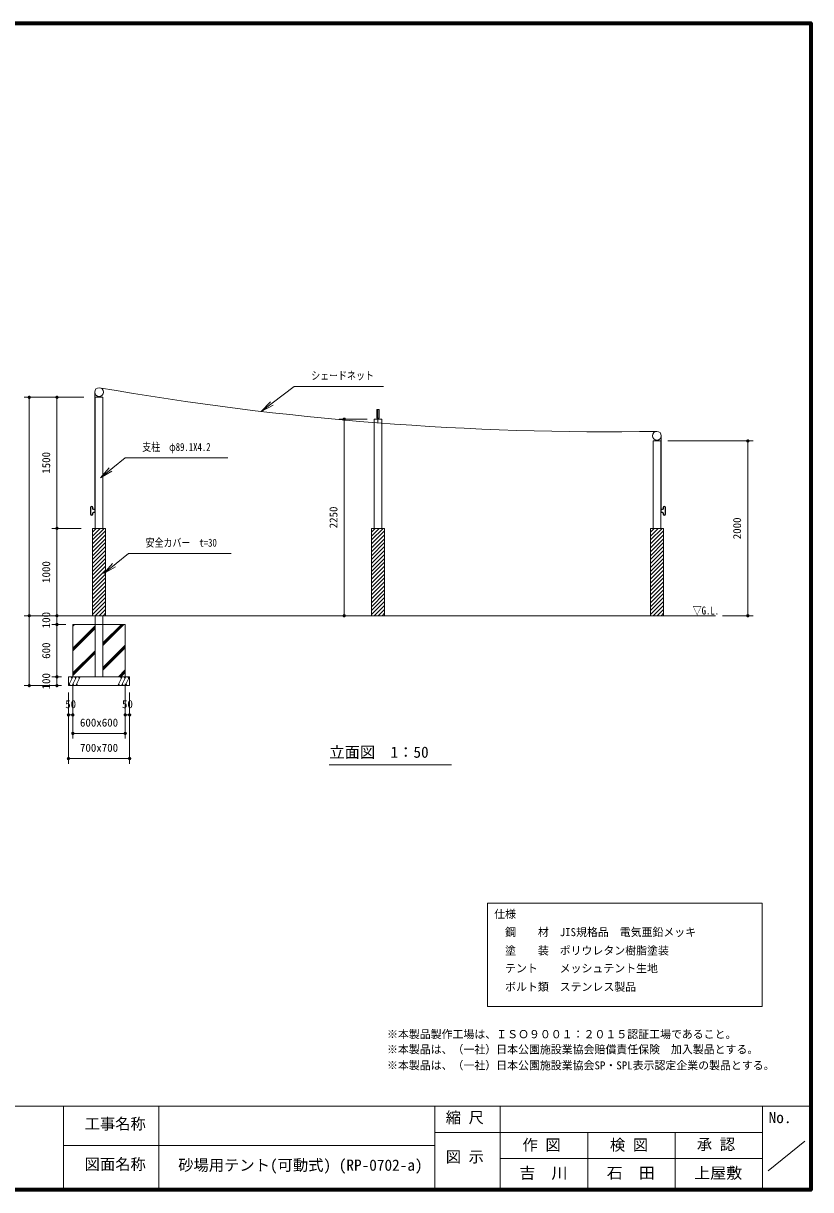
# Model space of a CAD drawing. Units: millimetres at full size, sheet at 1:50, with parts at other scales. Extents: x 750 to 20250, y 750 to 14100.
# Drawn here: x 11239 to 20250, y 750 to 14100 of the extents above; entities that cross this region are included whole.
import ezdxf
from ezdxf.enums import TextEntityAlignment as Align

# ---------------------------------------------------------------- set-up
doc = ezdxf.new("R2010")
doc.units = ezdxf.units.MM
doc.header["$LTSCALE"] = 50
doc.layers.add('D-BGD-TXT', color=7, linetype='Continuous')
doc.layers.add('D-DOC', color=7, linetype='Continuous')
for name, color, linetype, lineweight in [('D-STR', 1, 'Continuous', 13), ('D-STR-DIM', 7, 'Continuous', 13), ('D-STR-HTXT', 7, 'Continuous', 13), ('D-STR-TXT', 7, 'Continuous', 13), ('D-TTL', 7, 'Continuous', 70), ('D-TTL-FRAM', 7, 'Continuous', 13), ('D-TTL-TXT', 7, 'Continuous', 13)]:
    doc.layers.add(name, color=color, linetype=linetype, lineweight=lineweight)
doc.styles.add('ＭＳ ゴシック', font='')
doc.styles.get('ＭＳ ゴシック').set_extended_font_data('MS Gothic')

# ---------------------------------------------------------------- blocks, each defined once
blk = doc.blocks.new('filled_dot')
at = {"color": 0, "linetype": 'Continuous', "lineweight": -2, "const_width": 1.25}
blk.add_lwpolyline([(-0.625, 0, 1), (0.625, 0, 1)], format="xyb", close=True, dxfattribs=at)
blk = doc.blocks.new('open_arrow')
at = {"color": 0, "linetype": 'Continuous', "lineweight": -2}
blk.add_lwpolyline([(7.5, 1.25), (0, 0), (7.5, -1.25)], dxfattribs=at)

msp = doc.modelspace()

# ---------------------------------------------------------------- linework, layer by layer
at = {"layer": 'D-STR'}
for p, q in [((12055.08, 9879.43), (12055.08, 8499.93)), ((12060.53, 9819.43), (12060.53, 8319.43)), ((12060.53, 9819.43), (12149.63, 9819.43)), ((12149.63, 9819.43), (12149.63, 8319.43)), ((15282.9, 9679.43), (15282.9, 9579.43)), ((15312.9, 9679.43), (15282.9, 9679.43)), ((15297.9, 9679.43), (15297.9, 9527.9)), ((15312.9, 9579.43), (15312.9, 9679.43)), ((15253.35, 9569.43), (15253.35, 8319.43)), ((15253.35, 9569.43), (15342.45, 9569.43)), ((15282.9, 9579.43), (15312.9, 9579.43)), ((15342.45, 9569.43), (15342.45, 8319.43)), ((18540.72, 9379.43), (18540.72, 8499.93)), ((18446.17, 9319.43), (18446.17, 8319.43)), ((18446.17, 9319.43), (18535.27, 9319.43)), ((18535.27, 9319.43), (18535.27, 8319.43)), ((12006.03, 8559.43), (12006.03, 8479.43)), ((12010.53, 8559.43), (12010.53, 8479.43)), ((12030.53, 8559.43), (12030.53, 8544.43)), ((12035.03, 8559.43), (12035.03, 8544.43)), ((18560.77, 8559.43), (18560.77, 8544.43)), ((18565.27, 8559.43), (18565.27, 8544.43)), ((18585.27, 8559.43), (18585.27, 8479.43)), ((18589.77, 8559.43), (18589.77, 8479.43)), ((12030.53, 8479.43), (12030.53, 8494.43)), ((12035.03, 8479.43), (12035.03, 8494.43)), ((12040.53, 8538.93), (12060.53, 8538.93)), ((12040.53, 8534.43), (12060.53, 8534.43)), ((12040.53, 8504.43), (12060.53, 8504.43)), ((12040.53, 8499.93), (12060.53, 8499.93)), ((18555.27, 8538.93), (18535.27, 8538.93)), ((18555.27, 8534.43), (18535.27, 8534.43)), ((18555.27, 8504.43), (18535.27, 8504.43)), ((18555.27, 8499.93), (18535.27, 8499.93)), ((18560.77, 8479.43), (18560.77, 8494.43)), ((18565.27, 8479.43), (18565.27, 8494.43)), ((12030.53, 7319.43), (12030.53, 8319.43)), ((12030.53, 8319.43), (12179.63, 8319.43)), ((12030.53, 8186.36), (12163.59, 8319.43)), ((12030.53, 8231.26), (12118.69, 8319.43)), ((12030.53, 8276.17), (12073.79, 8319.43)), ((12030.53, 8141.46), (12179.63, 8290.56)), ((12179.63, 8319.43), (12179.63, 7319.43)), ((15223.35, 7319.43), (15223.35, 8319.43)), ((15223.35, 8186.36), (15356.42, 8319.43)), ((15223.35, 8231.26), (15311.51, 8319.43)), ((15223.35, 8276.17), (15266.61, 8319.43)), ((15223.35, 8319.43), (15372.45, 8319.43)), ((15223.35, 8141.46), (15372.45, 8290.56)), ((15372.45, 8319.43), (15372.45, 7319.43)), ((18416.17, 7319.43), (18416.17, 8319.43)), ((18416.17, 8186.36), (18549.24, 8319.43)), ((18416.17, 8231.26), (18504.33, 8319.43)), ((18416.17, 8276.17), (18459.43, 8319.43)), ((18416.17, 8319.43), (18565.27, 8319.43)), ((18416.17, 8141.46), (18565.27, 8290.56)), ((18565.27, 8319.43), (18565.27, 7319.43)), ((12030.53, 8096.56), (12179.63, 8245.66)), ((12030.53, 8051.66), (12179.63, 8200.76)), ((12030.53, 8006.76), (12179.63, 8155.86)), ((15223.35, 8096.56), (15372.45, 8245.66)), ((15223.35, 8051.66), (15372.45, 8200.76)), ((15223.35, 8006.76), (15372.45, 8155.86)), ((18416.17, 8096.56), (18565.27, 8245.66)), ((18416.17, 8051.66), (18565.27, 8200.76)), ((18416.17, 8006.76), (18565.27, 8155.86)), ((12030.53, 7961.86), (12179.63, 8110.96)), ((12030.53, 7916.96), (12179.63, 8066.06)), ((12030.53, 7872.05), (12179.63, 8021.15)), ((15223.35, 7961.86), (15372.45, 8110.96)), ((15223.35, 7916.96), (15372.45, 8066.06)), ((15223.35, 7872.05), (15372.45, 8021.15)), ((18416.17, 7961.86), (18565.27, 8110.96)), ((18416.17, 7916.96), (18565.27, 8066.06)), ((18416.17, 7872.05), (18565.27, 8021.15)), ((12030.53, 7827.15), (12179.63, 7976.25)), ((12030.53, 7782.25), (12179.63, 7931.35)), ((12030.53, 7737.35), (12179.63, 7886.45)), ((15223.35, 7827.15), (15372.45, 7976.25)), ((15223.35, 7782.25), (15372.45, 7931.35)), ((15223.35, 7737.35), (15372.45, 7886.45)), ((18416.17, 7827.15), (18565.27, 7976.25)), ((18416.17, 7782.25), (18565.27, 7931.35)), ((18416.17, 7737.35), (18565.27, 7886.45)), ((12030.53, 7692.45), (12179.63, 7841.55)), ((12030.53, 7647.55), (12179.63, 7796.65)), ((12030.53, 7602.65), (12179.63, 7751.75)), ((15223.35, 7692.45), (15372.45, 7841.55)), ((15223.35, 7647.55), (15372.45, 7796.65)), ((15223.35, 7602.65), (15372.45, 7751.75)), ((18416.17, 7692.45), (18565.27, 7841.55)), ((18416.17, 7647.55), (18565.27, 7796.65)), ((18416.17, 7602.65), (18565.27, 7751.75)), ((12030.53, 7557.75), (12179.63, 7706.85)), ((12030.53, 7512.84), (12179.63, 7661.94)), ((12030.53, 7467.94), (12179.63, 7617.04)), ((15223.35, 7557.75), (15372.45, 7706.85)), ((15223.35, 7512.84), (15372.45, 7661.94)), ((15223.35, 7467.94), (15372.45, 7617.04)), ((18416.17, 7557.75), (18565.27, 7706.85)), ((18416.17, 7512.84), (18565.27, 7661.94)), ((18416.17, 7467.94), (18565.27, 7617.04)), ((12030.53, 7423.04), (12179.63, 7572.14)), ((12030.53, 7378.14), (12179.63, 7527.24)), ((12030.53, 7333.24), (12179.63, 7482.34)), ((15223.35, 7423.04), (15372.45, 7572.14)), ((15223.35, 7378.14), (15372.45, 7527.24)), ((15223.35, 7333.24), (15372.45, 7482.34)), ((18416.17, 7423.04), (18565.27, 7572.14)), ((18416.17, 7378.14), (18565.27, 7527.24)), ((18416.17, 7333.24), (18565.27, 7482.34)), ((12061.62, 7319.43), (12179.63, 7437.44)), ((12106.52, 7319.43), (12179.63, 7392.54)), ((12151.42, 7319.43), (12179.63, 7347.64)), ((15254.44, 7319.43), (15372.45, 7437.44)), ((15299.34, 7319.43), (15372.45, 7392.54)), ((15344.24, 7319.43), (15372.45, 7347.64)), ((18447.26, 7319.43), (18565.27, 7437.44)), ((18492.16, 7319.43), (18565.27, 7392.54)), ((18537.06, 7319.43), (18565.27, 7347.64)), ((11478.45, 7319.43), (19160.94, 7319.43)), ((11805.08, 7219.43), (11805.08, 6619.43)), ((12405.08, 7219.43), (11805.08, 7219.43)), ((11805.08, 7200.61), (11823.9, 7219.43)), ((11805.08, 7215.11), (11809.4, 7219.43)), ((12179.63, 7319.43), (12030.53, 7319.43)), ((12060.53, 7319.43), (12060.53, 6619.43)), ((12149.63, 7319.43), (12149.63, 6619.43)), ((12149.63, 6979.48), (12389.58, 7219.43)), ((12149.63, 6993.98), (12375.08, 7219.43)), ((12149.63, 7008.48), (12360.58, 7219.43)), ((12405.08, 6619.43), (12405.08, 7219.43)), ((15372.45, 7319.43), (15223.35, 7319.43)), ((18565.27, 7319.43), (18416.17, 7319.43)), ((11805.08, 6946.77), (12060.53, 7202.22)), ((11805.08, 6932.27), (12060.53, 7187.72)), ((11805.08, 6917.77), (12060.53, 7173.22)), ((12149.63, 6725.63), (12405.08, 6981.08)), ((12149.63, 6711.13), (12405.08, 6966.58)), ((12149.63, 6696.63), (12405.08, 6952.08)), ((11805.08, 6663.93), (12060.53, 6919.38)), ((11805.08, 6649.43), (12060.53, 6904.88)), ((11805.08, 6634.93), (12060.53, 6890.38)), ((12326.27, 6619.43), (12405.08, 6698.24)), ((12340.77, 6619.43), (12405.08, 6683.74)), ((11755.08, 6619.43), (11755.08, 6519.43)), ((12455.08, 6619.43), (11755.08, 6619.43)), ((11755.08, 6519.43), (11804.28, 6619.43)), ((11795, 6600.58), (11785.72, 6619.43)), ((11797.33, 6519.43), (11846.54, 6619.43)), ((11805.08, 6619.43), (12405.08, 6619.43)), ((11837.26, 6600.58), (11827.98, 6619.43)), ((11839.59, 6519.43), (11888.8, 6619.43)), ((11879.52, 6600.58), (11870.24, 6619.43)), ((12321.36, 6519.43), (12370.56, 6619.43)), ((12361.28, 6600.58), (12352, 6619.43)), ((12355.27, 6619.43), (12405.08, 6669.24)), ((12363.61, 6519.43), (12412.82, 6619.43)), ((12403.54, 6600.58), (12394.26, 6619.43)), ((12405.87, 6519.43), (12455.08, 6619.43)), ((12445.8, 6600.58), (12436.52, 6619.43)), ((12455.08, 6519.43), (12455.08, 6619.43)), ((11755.08, 6519.43), (12455.08, 6519.43)), ((11764.35, 6538.29), (11773.63, 6519.43)), ((11806.61, 6538.29), (11815.89, 6519.43)), ((11848.87, 6538.29), (11858.15, 6519.43)), ((12330.63, 6538.29), (12339.91, 6519.43)), ((12372.89, 6538.29), (12382.17, 6519.43)), ((12415.15, 6538.29), (12424.43, 6519.43))]:
    msp.add_line(p, q, dxfattribs=at)
for centre in [(12105.08, 9879.43), (18490.72, 9379.43)]:
    msp.add_circle(centre, 50, dxfattribs=at)
for centre, radius, start, end in [((17927.9, 43267.99), 33843.24, 260.0928, 270.95287), ((12020.53, 8559.43), 14.5, 90, 180), ((12020.53, 8559.43), 10, 90, 180), ((12020.53, 8559.43), 14.5, 0, 90), ((12020.53, 8559.43), 10, 0, 90), ((12040.53, 8544.43), 10, 180, 270), ((12040.53, 8544.43), 5.5, 180, 270), ((18555.27, 8544.43), 10, 270, 0), ((18555.27, 8544.43), 5.5, 270, 0), ((18575.27, 8559.43), 14.5, 90, 180), ((18575.27, 8559.43), 10, 90, 180), ((18575.27, 8559.43), 14.5, 0, 90), ((18575.27, 8559.43), 10, 0, 90), ((12020.53, 8479.43), 14.5, 180, 270), ((12020.53, 8479.43), 10, 180, 270), ((12020.53, 8479.43), 10, 270, 0), ((12020.53, 8479.43), 14.5, 270, 0), ((12040.53, 8494.43), 10, 90, 180), ((12040.53, 8494.43), 5.5, 90, 180), ((18555.27, 8494.43), 10, 0, 90), ((18555.27, 8494.43), 5.5, 0, 90), ((18575.27, 8479.43), 14.5, 180, 270), ((18575.27, 8479.43), 10, 180, 270), ((18575.27, 8479.43), 10, 270, 0), ((18575.27, 8479.43), 14.5, 270, 0)]:
    msp.add_arc(centre, radius, start, end, dxfattribs=at)
at = {"layer": 'D-STR-DIM'}
for p, q in [((11930.53, 9819.43), (11246.7, 9819.43)), ((11306.7, 9819.43), (11306.7, 7319.43)), ((11930.53, 9819.43), (11563.48, 9819.43)), ((11623.48, 9819.43), (11623.48, 8319.43)), ((15173.35, 9569.43), (14851.57, 9569.43)), ((14911.57, 9569.43), (14911.57, 7319.43)), ((18615.27, 9319.43), (19591.02, 9319.43)), ((19531.02, 9319.43), (19531.02, 7319.43)), ((11900.53, 8319.43), (11563.48, 8319.43)), ((11900.53, 8319.43), (11563.48, 8319.43)), ((11623.48, 8319.43), (11623.48, 7319.43)), ((11820.53, 7319.43), (11246.7, 7319.43)), ((11820.53, 7319.43), (11246.7, 7319.43)), ((11306.7, 7319.43), (11306.7, 6519.43)), ((11900.53, 7319.43), (11563.48, 7319.43)), ((11900.53, 7319.43), (11563.48, 7319.43)), ((11725.08, 7219.43), (11563.48, 7219.43)), ((11725.08, 7219.43), (11563.48, 7219.43)), ((11623.48, 7319.43), (11623.48, 7219.43)), ((11623.48, 7219.43), (11623.48, 6619.43)), ((15143.35, 7319.43), (14851.57, 7319.43)), ((19240.94, 7319.43), (19591.02, 7319.43)), ((11675.08, 6619.43), (11563.48, 6619.43)), ((11675.08, 6619.43), (11563.48, 6619.43)), ((11623.48, 6619.43), (11623.48, 6519.43)), ((11675.08, 6519.43), (11246.7, 6519.43)), ((11675.08, 6519.43), (11563.48, 6519.43)), ((11755.08, 6439.43), (11755.08, 6123.94)), ((11755.08, 6439.43), (11755.08, 5624.41)), ((11805.08, 6539.43), (11805.08, 6123.94)), ((11805.08, 6539.43), (11805.08, 5912.86)), ((12405.08, 6539.43), (12405.08, 5912.86)), ((12405.08, 6539.43), (12405.08, 6123.94)), ((12455.08, 6439.43), (12455.08, 6123.94)), ((12455.08, 6439.43), (12455.08, 5624.41)), ((11755.08, 6183.94), (11805.08, 6183.94)), ((12405.08, 6183.94), (12455.08, 6183.94)), ((11805.08, 5972.86), (12405.08, 5972.86)), ((11755.08, 5684.41), (12455.08, 5684.41))]:
    msp.add_line(p, q, dxfattribs=at)
at = {"layer": 'D-STR-HTXT'}
for points in [[(13961.61, 9657.97), (14338.79, 9943.99), (14488.79, 9943.99), (15361.88, 9943.99)], [(12120, 8899.45), (12404.65, 9127.04), (12554.65, 9127.04), (13579.52, 9127.04)], [(12158.8, 7803.87), (12443.45, 8031.46), (12593.45, 8031.46), (13618.83, 8031.46)]]:
    msp.add_lwpolyline(points, dxfattribs=at)
at = {"layer": 'D-STR-TXT'}
msp.add_line((14740.28, 5611.95), (16140.28, 5611.95), dxfattribs=at)
at = {"layer": 'D-TTL'}
msp.add_lwpolyline([(750, 750), (750, 14100), (20250, 14100), (20250, 750)], close=True, dxfattribs=at)
at = {"layer": 'D-TTL-FRAM'}
for p, q in [((750, 1706.1), (20250, 1706.1)), ((15948.06, 1706.1), (15948.06, 750)), ((16698.06, 1706.1), (16698.06, 750)), ((19698.06, 1706.1), (19698.06, 750)), ((16698.06, 1406.1), (15948.06, 1406.1)), ((16698.06, 1406.1), (19698.06, 1406.1)), ((17698.06, 750), (17698.06, 1406.1)), ((18698.06, 1406.1), (18698.06, 750)), ((15948.06, 1256.1), (11698.06, 1256.1)), ((19763.32, 967.35), (20183.32, 1303.35)), ((19698.06, 1106.1), (16698.06, 1106.1))]:
    msp.add_line(p, q, dxfattribs=at)
at = {"layer": 'D-TTL-FRAM', "color": 2}
msp.add_lwpolyline([(16550.43, 4030.43), (19696.24, 4030.43), (19696.24, 2845.67), (16550.43, 2845.67)], close=True, dxfattribs=at)
at = {"layer": 'D-TTL-TXT'}
for p, q in [((11698.06, 1706.1), (11698.06, 750)), ((12789.89, 750), (12789.89, 1706.1))]:
    msp.add_line(p, q, dxfattribs=at)

# ---------------------------------------------------------------- block references
at = {"layer": 'D-STR-DIM', "xscale": 15, "yscale": 15}
for p, rotation in [((11306.7, 9819.43), 270), ((11623.48, 9819.43), 270), ((14911.57, 9569.43), 270), ((19531.02, 9319.43), 270), ((11623.48, 8319.43), 90), ((11623.48, 8319.43), 270), ((11306.7, 7319.43), 90), ((11306.7, 7319.43), 270), ((11623.48, 7319.43), 90), ((11623.48, 7319.43), 270), ((11623.48, 7219.43), 90), ((11623.48, 7219.43), 270), ((14911.57, 7319.43), 90), ((19531.02, 7319.43), 90), ((11623.48, 6619.43), 90), ((11623.48, 6619.43), 270), ((11306.7, 6519.43), 90), ((11623.48, 6519.43), 90), ((11805.08, 6183.94), 180), ((12455.08, 6183.94), 180), ((12405.08, 5972.86), 180), ((12455.08, 5684.41), 180)]:
    msp.add_blockref('filled_dot', p, dxfattribs=dict(at, rotation=rotation))
for p in [(11755.08, 6183.94), (12405.08, 6183.94), (11805.08, 5972.86), (11755.08, 5684.41)]:
    msp.add_blockref('filled_dot', p, dxfattribs=at)
at = {"layer": 'D-STR-HTXT', "xscale": 20, "yscale": 20}
for p, rotation in [((13961.61, 9657.97), 37.2), ((12120, 8899.45), 38.6), ((12158.8, 7803.87), 38.6)]:
    msp.add_blockref('open_arrow', p, dxfattribs=dict(at, rotation=rotation))

# ---------------------------------------------------------------- texts
at = {"layer": 'D-BGD-TXT', "style": 'ＭＳ ゴシック', "width": 1.05}
for s, p in [('吉\u3000川', (16915.73, 838.63)), ('石\u3000田', (17915.73, 838.63)), ('上屋敷', (18915.73, 838.63))]:
    msp.add_text(s, height=128.3, dxfattribs=at).set_placement(p, align=Align.BOTTOM_LEFT)
at = {"layer": 'D-DOC', "style": 'ＭＳ ゴシック'}
for s, p in [('仕様', (16627.44, 3830.82)), ('\u3000鋼\u3000\u3000材\u3000JIS規格品\u3000電気亜鉛メッキ', (16627.44, 3624.27)), ('\u3000塗\u3000\u3000装\u3000ポリウレタン樹脂塗装', (16627.44, 3413)), ('  テント\u3000\u3000メッシュテント生地', (16627.44, 3209.5)), ('\u3000ボルト類\u3000ステンレス製品', (16627.44, 2997.78)), ('※本製品製作工場は、ＩＳＯ９００１：２０１５認証工場であること。', (15400.83, 2455.66)), ('※本製品は、（一社）日本公園施設業協会賠償責任保険\u3000加入製品とする。\u3000', (15400.83, 2281.98)), ('※本製品は、（一社）日本公園施設業協会SP・SPL表示認定企業の製品とする。', (15400.83, 2099.38))]:
    msp.add_text(s, height=91.64, dxfattribs=at).set_placement(p, align=Align.BOTTOM_LEFT)
at = {"layer": 'D-STR-DIM', "style": 'ＭＳ ゴシック'}
for s, p in [('1500', (11454.1, 9069.43)), ('2250', (14742.19, 8444.43)), ('2000', (19361.63, 8319.43)), ('1000', (11454.1, 7819.43)), ('100', (11454.1, 7269.43)), ('600', (11454.1, 6919.43)), ('100', (11454.1, 6569.43))]:
    msp.add_text(s, height=91.64, rotation=90, dxfattribs=at).set_placement(p, align=Align.TOP_CENTER)
for s, p in [('50', (11780.08, 6353.32)), ('50', (12430.08, 6353.32)), ('600x600', (12105.08, 6142.25)), ('700x700', (12105.08, 5853.79))]:
    msp.add_text(s, height=91.64, dxfattribs=at).set_placement(p, align=Align.TOP_CENTER)
at = {"layer": 'D-STR-HTXT', "style": 'ＭＳ ゴシック', "width": 0.8}
for s, p in [('シェードネット', (14533.17, 10113.37)), ('支柱\u3000φ89.1X4.2', (12599.04, 9296.42)), ('安全カバー\u3000t=30', (12637.84, 8200.85)), ('▽G.L.', (18899.49, 7424.81))]:
    msp.add_text(s, height=91.64, dxfattribs=at).set_placement(p, align=Align.TOP_LEFT)
at = {"layer": 'D-STR-TXT', "style": 'ＭＳ ゴシック'}
msp.add_text('立面図\u30001：50', height=128.3, dxfattribs=at).set_placement((15877.78, 5821.95), align=Align.TOP_RIGHT)
at = {"layer": 'D-TTL-TXT', "style": 'ＭＳ ゴシック'}
for s, p in [('縮 尺', (16072.83, 1473.28)), ('No.', (19769.09, 1473.28)), ('工事名称', (11940.4, 1401.52)), ('作 図', (16951.54, 1159.45)), ('検 図', (17952.26, 1159.45)), ('承 認', (18947.83, 1166.95)), ('図 示', (16072.83, 1024.36)), ('図面名称', (11940.4, 938.5)), ('砂場用テント(可動式) (RP-0702-a)', (13011.68, 928.35))]:
    msp.add_text(s, height=128.3, dxfattribs=at).set_placement(p, align=Align.BOTTOM_LEFT)

doc.saveas('drawing.dxf')
